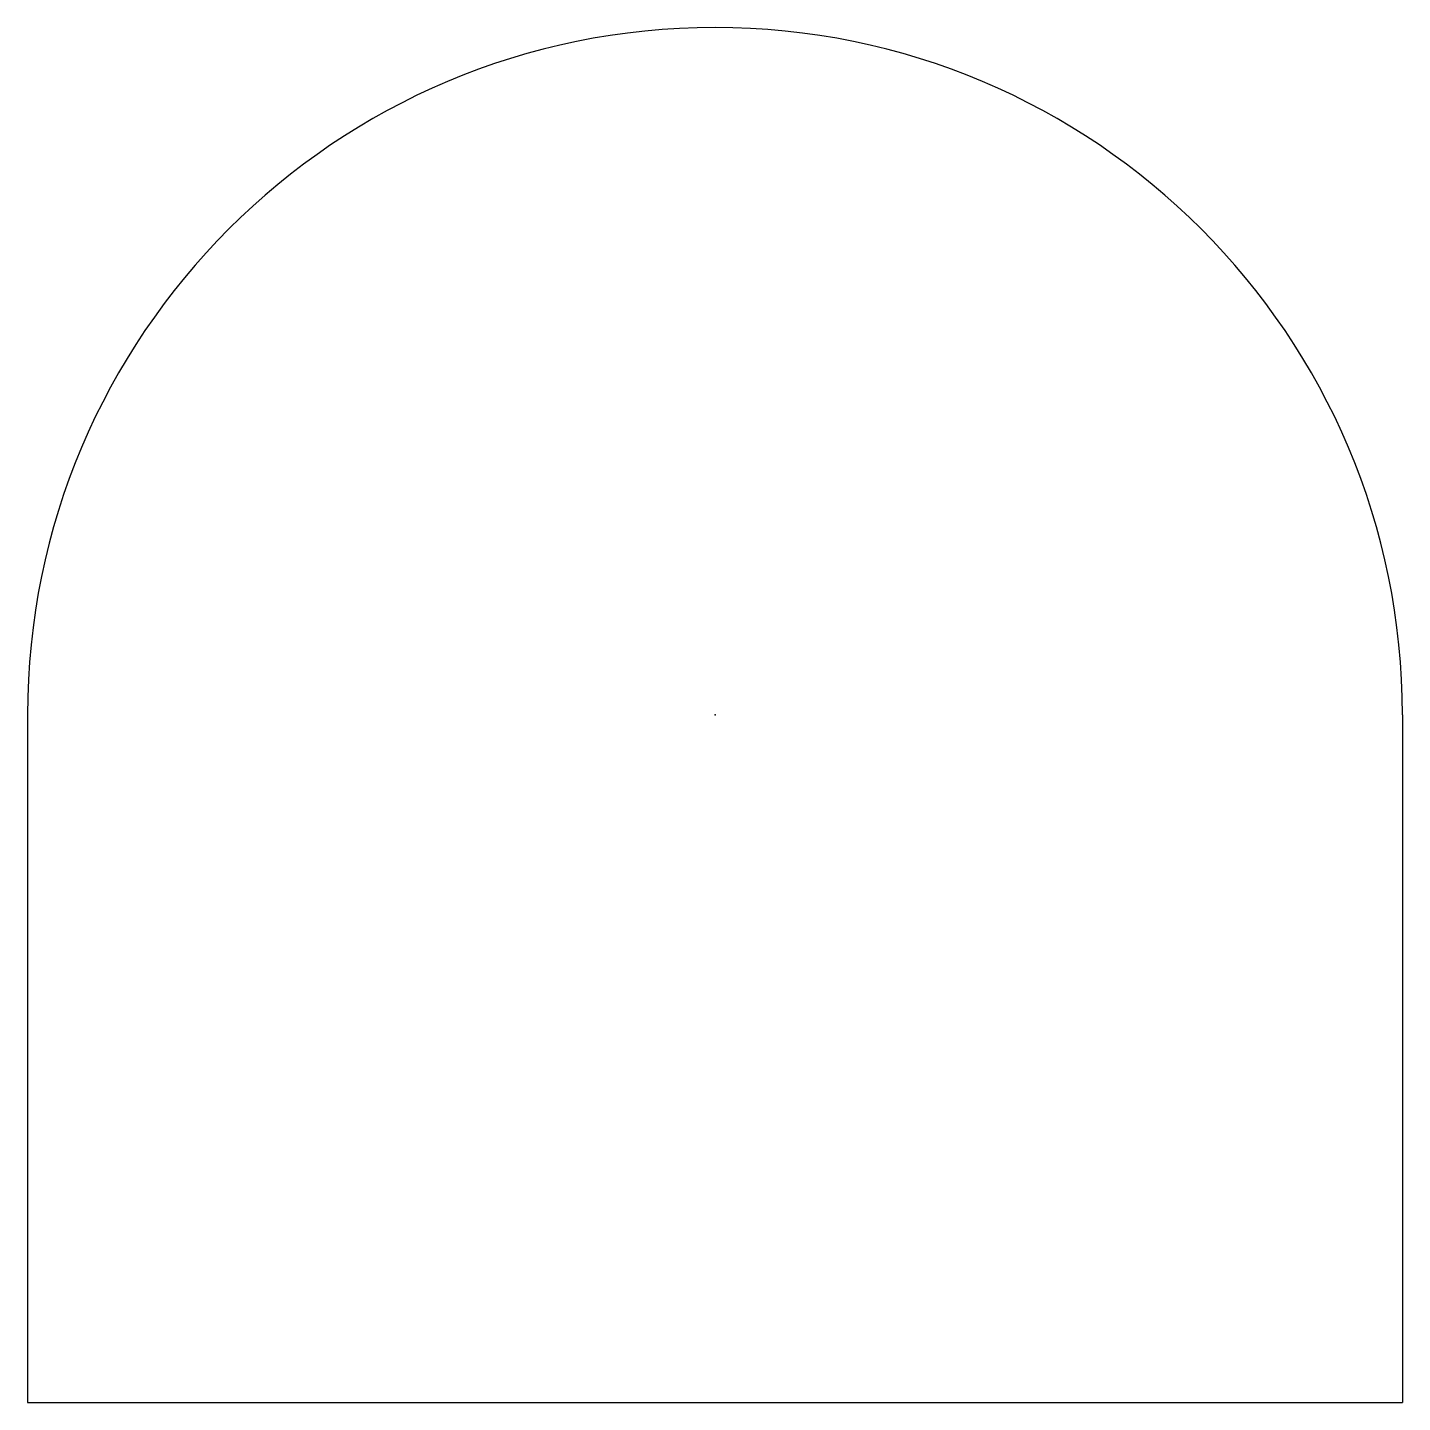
# Model space of a CAD drawing. Header units: millimetres. Extents: x -2 to 2, y -2 to 2.
import ezdxf

# ---------------------------------------------------------------- set-up
doc = ezdxf.new("R2010")
doc.units = ezdxf.units.MM
doc.header["$PDSIZE"] = -1

msp = doc.modelspace()

# ---------------------------------------------------------------- linework, layer by layer
at = {"color": 7, "linetype": 'Continuous'}
for p, q in [((2, 0), (2, -2)), ((-2, 0), (-2, -2)), ((-2, -2), (2, -2))]:
    msp.add_line(p, q, dxfattribs=at)
msp.add_arc((0, 0), 2, 0, 180, dxfattribs=at)
msp.add_point((0, 0), dxfattribs=at)

doc.saveas('drawing.dxf')
